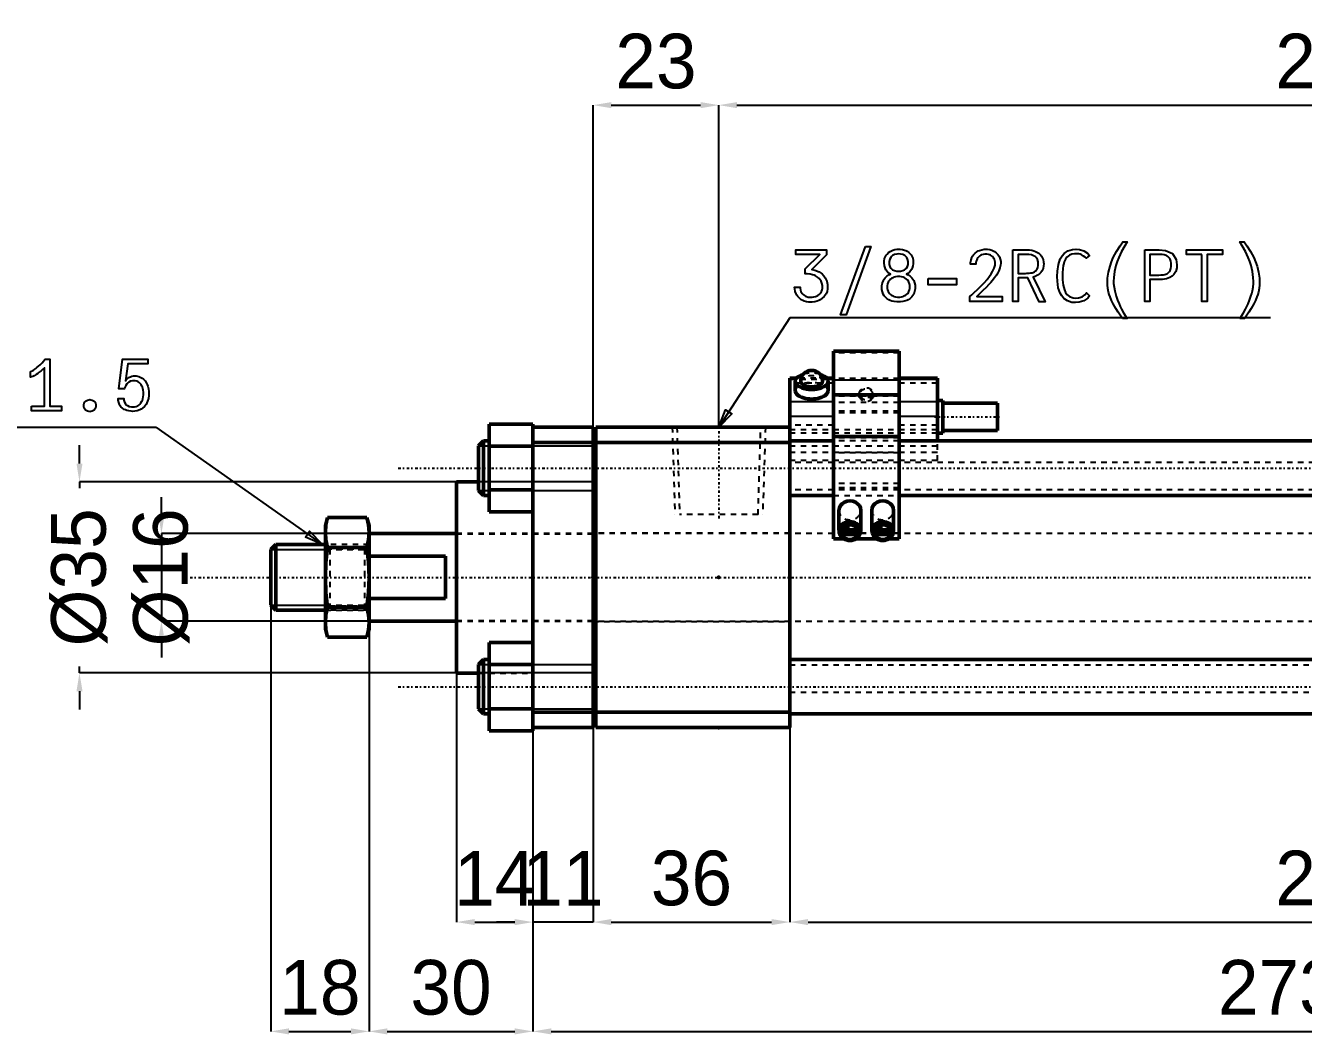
# Model space of a CAD drawing. Header units: millimetres. Extents: x -31 to 682, y -631 to 102.
# Drawn here: x 115.6 to 349.4, y -82.2 to 102.4 of the extents above; entities that cross this region are included whole.
import ezdxf

# ---------------------------------------------------------------- set-up
doc = ezdxf.new("R2010")
doc.units = ezdxf.units.MM
doc.linetypes.add('Center', pattern=[1.5, 0.45, -0.5, 0.05, -0.5])
doc.linetypes.add('Dashed', pattern=[2, 1, -1])
for name, color, linetype, lineweight in [('2d ConnectionPoints', 7, 'Continuous', 50), ('AM_0', 7, 'Continuous', 50), ('AM_4', 3, 'Continuous', 25), ('AM_5', 3, 'Continuous', 25), ('AM_7', 7, 'Center', 25), ('AM_9', 6, 'Dashed', 25)]:
    doc.layers.add(name, color=color, linetype=linetype, lineweight=lineweight)
doc.dimstyles.new('ISO-25', dxfattribs={"dimtxt": 2.5, "dimasz": 2.5, "dimexe": 1.25, "dimexo": 0.625, "dimtad": 1, "dimtxsty": 'Standard', "dimcen": 2.5, "dimadec": 0, "dimazin": 0, "dimtfac": 1, "dimtmove": 0, "dimatfit": 3, "dimfxl": 1, "dimarcsym": 0})

# ---------------------------------------------------------------- blocks, each defined once
blk = doc.blocks.new('1_mghc2JFS_0132_switch_0_in_MGHC2A70SDC32150T110A0_2')
at = {"layer": 'AM_0'}
for p, q in [((56, 41.41), (44, 41.41)), ((44, 7.07), (44, 41.41)), ((56, 7.07), (56, 41.41)), ((37.23, 36.45), (36, 36.45)), ((36, 27.5), (36, 36.45)), ((37, 35.87), (37, 34.14)), ((44, 36.45), (42.77, 36.45)), ((43, 34.14), (43, 35.87)), ((63, 36.45), (56, 36.45)), ((63, 25), (63, 36.45)), ((56, 33.4), (44, 33.4)), ((64, 32.38), (63, 32.38)), ((64, 32.38), (64, 26.38)), ((74, 31.88), (64, 31.88)), ((74, 31.88), (74, 26.88)), ((56, 25.76), (44, 25.76)), ((63, 26.38), (64, 26.38)), ((64, 26.88), (74, 26.88)), ((45, 12.26), (45, 8.76)), ((49, 8.76), (49, 12.26)), ((51, 12.26), (51, 8.76)), ((55, 8.76), (55, 12.26)), ((45.84, 7.07), (44, 7.07)), ((45.06, 9.2), (45.06, 8.91)), ((45.06, 8.91), (45.51, 8.7)), ((45.06, 8.33), (48.94, 8.33)), ((45.06, 8.33), (45.06, 8.05)), ((45.51, 7.83), (45.06, 8.05)), ((45.51, 8.7), (48.49, 8.7)), ((48.49, 7.83), (45.51, 7.83)), ((51.84, 7.07), (48.16, 7.07)), ((48.49, 8.7), (48.94, 8.91)), ((48.94, 8.05), (48.49, 7.83)), ((48.94, 9.2), (48.94, 8.91)), ((48.94, 8.33), (48.94, 8.05)), ((51.06, 9.2), (51.06, 8.91)), ((51.06, 8.91), (51.51, 8.7)), ((51.06, 8.33), (54.94, 8.33)), ((51.06, 8.33), (51.06, 8.05)), ((51.51, 7.83), (51.06, 8.05)), ((51.51, 8.7), (54.49, 8.7)), ((54.49, 7.83), (51.51, 7.83)), ((56, 7.07), (54.16, 7.07)), ((54.49, 8.7), (54.94, 8.91)), ((54.94, 8.05), (54.49, 7.83)), ((54.94, 9.2), (54.94, 8.91)), ((54.94, 8.33), (54.94, 8.05))]:
    blk.add_line(p, q, dxfattribs=at)
blk.add_arc((40, 35.87), 2, 0, 180, dxfattribs=at)
for centre, major_axis, ratio, start_param, end_param in [((40, 35.87), (-3, 0), 0.5, 5.246615, 10.461348), ((40, 35.87), (-2, 0), 0.5, 0, 3.141593), ((40, 34.14), (-3, 0), 0.5, 0, 3.141593), ((47, 12.26), (2, 0), 0.866025, 6.283185, 9.424778), ((53, 12.26), (2, 0), 0.866025, 0, 3.141593), ((47, 8.48), (-2, 0), 0.866025, 3.394273, 6.030505), ((47, 8.26), (-1.57, 0), 0.866025, 3.465602, 5.959176), ((53, 8.48), (-2, 0), 0.866025, 3.394273, 6.030505), ((53, 8.26), (-1.57, 0), 0.866025, 3.465602, 5.959176), ((47, 8.76), (-2, 0), 0.866025, 6.030505, 6.535866), ((47, 8.48), (-2, 0), 0.866025, 0.25268, 2.888912), ((47, 8.26), (-1.57, 0), 0.866025, 0.324009, 2.817583), ((47, 8.76), (-2, 0), 0.866025, 2.888912, 3.394273), ((53, 8.76), (-2, 0), 0.866025, 6.030505, 6.535866), ((53, 8.48), (-2, 0), 0.866025, 0.25268, 2.888912), ((53, 8.26), (-1.57, 0), 0.866025, 0.324009, 2.817583), ((53, 8.76), (-2, 0), 0.866025, 2.888912, 3.394273)]:
    blk.add_ellipse(centre, major_axis=major_axis, ratio=ratio, start_param=start_param, end_param=end_param, dxfattribs=at)
at = {"layer": 'AM_4'}
for p, q in [((37.07, 36.18), (36, 36.18)), ((44, 36.18), (42.93, 36.18)), ((63, 36.18), (56, 36.18)), ((44, 32.1), (36, 32.1)), ((63, 32.1), (56, 32.1)), ((44, 29.44), (36, 29.44)), ((63, 29.44), (56, 29.44))]:
    blk.add_line(p, q, dxfattribs=at)
at = {"layer": 'AM_7'}
blk.add_line((62.45, 29.38), (74.55, 29.38), dxfattribs=at)
at = {"layer": 'AM_9'}
for p, q in [((56, 41.11), (44, 41.11)), ((44, 35.53), (36, 35.53)), ((42.93, 36.18), (37.07, 36.18)), ((42.77, 36.45), (37.23, 36.45)), ((56, 36.37), (44, 36.37)), ((44, 36.15), (56, 36.15)), ((56, 36.1), (44, 36.1)), ((63, 35.53), (56, 35.53)), ((56, 33.15), (44, 33.15)), ((48.7, 33.58), (48.7, 33.08)), ((48.72, 33.5), (51.28, 33.5)), ((48.72, 33.25), (48.72, 33.5)), ((48.72, 33.25), (51.28, 33.25)), ((51.28, 33.15), (48.72, 33.15)), ((48.72, 32.9), (48.72, 33.15)), ((51.28, 32.9), (48.72, 32.9)), ((51.28, 33.25), (51.28, 33.5)), ((51.28, 32.9), (51.28, 33.15)), ((51.3, 33.08), (51.3, 33.58)), ((56, 32.01), (44, 32.01)), ((56, 30.39), (44, 30.39)), ((56, 30.11), (44, 30.11)), ((44, 27.86), (36, 27.86)), ((63, 26.98), (36, 26.98)), ((63, 26.36), (36, 26.36)), ((63, 27.86), (56, 27.86)), ((63, 23.98), (36, 23.98)), ((56, 25.56), (44, 25.56)), ((63, 21.36), (63, 25)), ((63, 22.86), (36, 22.86)), ((63, 21.36), (36, 21.36)), ((56, 22.76), (44, 22.76)), ((56, 17.16), (44, 17.16)), ((56, 16.36), (44, 16.36)), ((56, 8.07), (44, 8.07)), ((48.94, 9.2), (45.06, 9.2)), ((48.16, 7.07), (45.84, 7.07)), ((54.94, 9.2), (51.06, 9.2)), ((54.16, 7.07), (51.84, 7.07))]:
    blk.add_line(p, q, dxfattribs=at)
for centre, major_axis, ratio, start_param, end_param in [((40, 35.87), (-3, 0), 0.5, 4.178163, 5.246615), ((40, 34.14), (-3, 0), 0.5, 3.141593, 6.283185), ((40, 35.87), (-2, 0), 0.5, 3.141593, 6.283185), ((50, 33.08), (1.3, 0), 0.866025, 2.987133, 3.141593), ((50, 33.08), (1.3, 0), 0.866025, 3.141593, 3.296052), ((50, 33.33), (-1.3, 0), 0.866025, 3.296052, 6.128726), ((50, 33.33), (-1.3, 0), 0.866025, 0.15446, 2.987133), ((50, 33.08), (1.3, 0), 0.866025, 6.128726, 6.437645), ((47, 12.26), (2, 0), 0.866025, 3.141593, 6.283185), ((53, 12.26), (2, 0), 0.866025, 3.141593, 6.283185)]:
    blk.add_ellipse(centre, major_axis=major_axis, ratio=ratio, start_param=start_param, end_param=end_param, dxfattribs=at)
blk.add_ellipse((50, 33.58), major_axis=(-1.3, 0), ratio=0.866025, dxfattribs=at)
blk = doc.blocks.new('2_HC_NUTM12X1_5_0_in_MGHC2A70SDC32150T110A0_2')
at = {"layer": 'AM_0'}
for p, q in [((-48.61, 10.97), (-49, 9.5)), ((-49, 9.5), (-49, -9.5)), ((-48.61, 10.97), (-41.39, 10.97)), ((-41, 9.5), (-41.39, 10.97)), ((-41, 9.5), (-41, -9.5)), ((-48.61, 5.48), (-41.39, 5.48)), ((-48.61, -5.48), (-41.39, -5.48)), ((-49, -9.5), (-48.61, -10.97)), ((-48.61, -10.97), (-41.39, -10.97)), ((-41.39, -10.97), (-41, -9.5))]:
    blk.add_line(p, q, dxfattribs=at)
for points in [[(-48.61, 10.97), (-48.9, 9.6), (-49, 8.23)], [(-41, 8.23), (-41.1, 9.6), (-41.39, 10.97)], [(-49, 8.23), (-48.9, 6.86), (-48.61, 5.48)], [(-41.39, 5.48), (-41.1, 6.85), (-41, 8.23)], [(-48.61, 5.48), (-48.9, 2.75), (-49, 0)], [(-41, 0), (-41.11, 2.82), (-41.39, 5.48)], [(-49, 0), (-48.89, -2.82), (-48.61, -5.48)], [(-41.39, -5.48), (-41.1, -2.75), (-41, 0)], [(-48.61, -5.48), (-48.9, -6.85), (-49, -8.23)], [(-41, -8.23), (-41.1, -6.86), (-41.39, -5.48)], [(-49, -8.23), (-48.9, -9.6), (-48.61, -10.97)], [(-41.39, -10.97), (-41.1, -9.6), (-41, -8.23)]]:
    blk.add_lwpolyline(points, dxfattribs=at)
at = {"layer": 'AM_5', "linetype": 'Dashed'}
for p, q in [((-41, 6), (-49, 6)), ((-41, -6), (-49, -6))]:
    blk.add_line(p, q, dxfattribs=at)
at = {"layer": 'AM_9'}
for p, q in [((-48.19, 5.19), (-49, 6)), ((-41.81, 5.19), (-48.19, 5.19)), ((-48.19, 5.19), (-48.19, -5.19)), ((-41, 6), (-41.81, 5.19)), ((-41.81, 5.19), (-41.81, -5.19)), ((-49, -6), (-48.19, -5.19)), ((-48.19, -5.19), (-41.81, -5.19)), ((-41.81, -5.19), (-41, -6))]:
    blk.add_line(p, q, dxfattribs=at)
blk = doc.blocks.new('3_A__SD__C_32_150_ROD_070_0_in_MGHC2A70SDC32150T110A0_2')
at = {"layer": 'AM_0'}
for p, q in [((-25, 8), (-41, 8)), ((-58.08, 6), (-59, 5.08)), ((-59, 5.08), (-59, -5.08)), ((-49, 6), (-58.08, 6)), ((-58.08, 6), (-58.08, -6)), ((-27, 3.87), (-41, 3.87)), ((-27, -3.87), (-27, 3.87)), ((-27, -3.87), (-41, -3.87)), ((-59, -5.08), (-58.08, -6)), ((-58.08, -6), (-49, -6)), ((-41, -8), (-25, -8))]:
    blk.add_line(p, q, dxfattribs=at)
at = {"layer": 'AM_5'}
for p, q in [((-59, 5.08), (-49, 5.08)), ((-59, -5.08), (-49, -5.08))]:
    blk.add_line(p, q, dxfattribs=at)
at = {"layer": 'AM_5', "linetype": 'Dashed'}
for p, q in [((-49, 5.08), (-41, 5.08)), ((-41, 6), (-41, 5.08)), ((-49, -5.08), (-41, -5.08)), ((-41, -6), (-41, -5.08))]:
    blk.add_line(p, q, dxfattribs=at)
at = {"layer": 'AM_7'}
blk.add_line((-73.75, 0), (250.75, 0), dxfattribs=at)
at = {"layer": 'AM_9'}
for p, q in [((236, 16), (186, 16)), ((186, 16), (186, -16)), ((186, 8), (-25, 8)), ((-41, 6), (-49, 6)), ((-49, -6), (-41, -6)), ((-25, -8), (186, -8)), ((186, -16), (236, -16))]:
    blk.add_line(p, q, dxfattribs=at)
blk = doc.blocks.new('4_A__SD_C_32_150_0__BODY__A70_0_in_MGHC2A70SDC32150T110A0_2')
at = {"layer": 'AM_0'}
for p, q in [((-19, 28.03), (-11, 28.03)), ((-19, 11.97), (-19, 28.03)), ((-11, -28.08), (-11, 28.03)), ((0, 27.5), (-11, 27.5)), ((0, 27.5), (0, -27.5)), ((36, 27.5), (0.5, 27.5)), ((0.5, 27.5), (0.5, -27.5)), ((36, -27.5), (36, 27.5)), ((262, 27.5), (236, 27.5)), ((236, -27.5), (236, 27.5)), ((270, 28.03), (262, 28.03)), ((262, -28.08), (262, 28.03)), ((270, 11.97), (270, 28.03)), ((-20.08, 25), (-21, 24.08)), ((-21, 24.08), (-21, 15.92)), ((-19, 25), (-20.08, 25)), ((-20.08, 25), (-20.08, 15)), ((-19, 24.01), (-11, 24.01)), ((0, 24.67), (-11, 24.67)), ((0.5, 25.5), (0, 25.5)), ((0, 24.86), (0.5, 24.86)), ((36, 24.67), (0.5, 24.67)), ((44, 25), (36, 25)), ((236, 25), (56, 25)), ((262, 24.67), (236, 24.67)), ((270, 24.01), (262, 24.01)), ((271.08, 25), (270, 25)), ((272, 24.08), (271.08, 25)), ((271.08, 25), (271.08, 15)), ((272, 24.08), (272, 15.92)), ((0.5, 21.2), (0, 21.2)), ((0.5, 20.55), (0, 20.55)), ((-25, -17.5), (-25, 17.5)), ((-21, 17.5), (-25, 17.5)), ((-21, 15.92), (-20.08, 15)), ((-20.08, 15), (-19, 15)), ((-19, 15.99), (-11, 15.99)), ((36, 15), (44, 15)), ((56, 15), (236, 15)), ((270, 15.99), (262, 15.99)), ((270, 15), (271.08, 15)), ((271.08, 15), (272, 15.92)), ((-19, 11.97), (-11, 11.97)), ((270, 11.97), (262, 11.97)), ((-19, -11.92), (-11, -11.92)), ((-19, -28.08), (-19, -11.92)), ((270, -11.92), (262, -11.92)), ((270, -28.08), (270, -11.92)), ((-20.08, -15), (-21, -15.92)), ((-21, -15.92), (-21, -24.08)), ((-19, -15), (-20.08, -15)), ((-20.08, -15), (-20.08, -25)), ((-19, -15.96), (-11, -15.96)), ((236, -15), (36, -15)), ((270, -15.96), (262, -15.96)), ((271.08, -15), (270, -15)), ((272, -15.92), (271.08, -15)), ((271.08, -15), (271.08, -25)), ((272, -15.92), (272, -24.08)), ((-25, -17.5), (-21, -17.5)), ((0.5, -20.55), (0, -20.55)), ((0, -21.2), (0.5, -21.2)), ((-21, -24.08), (-20.08, -25)), ((-20.08, -25), (-19, -25)), ((-19, -24.04), (-11, -24.04)), ((0, -24.67), (-11, -24.67)), ((0.5, -24.86), (0, -24.86)), ((0.5, -25.5), (0, -25.5)), ((36, -24.67), (0.5, -24.67)), ((36, -25), (236, -25)), ((262, -24.67), (236, -24.67)), ((270, -24.04), (262, -24.04)), ((270, -25), (271.08, -25)), ((271.08, -25), (272, -24.08)), ((0, -27.5), (-11, -27.5)), ((36, -27.5), (0.5, -27.5)), ((262, -27.5), (236, -27.5)), ((-19, -28.08), (-11, -28.08)), ((270, -28.08), (262, -28.08))]:
    blk.add_line(p, q, dxfattribs=at)
at = {"layer": 'AM_5', "linetype": 'Dashed'}
for p, q in [((14.47, 27.5), (14.97, 11.5)), ((31.53, 27.5), (31.03, 11.5)), ((240.47, 27.5), (240.97, 11.5)), ((257.53, 27.5), (257.03, 11.5))]:
    blk.add_line(p, q, dxfattribs=at)
at = {"layer": 'AM_5'}
for p, q in [((-21, 24.08), (0.5, 24.08)), ((0.5, 25), (0.5, 24.08)), ((0.5, 25), (0.5, 15)), ((250.5, 25), (250.5, 24.08)), ((250.5, 25), (250.5, 15)), ((272, 24.08), (250.5, 24.08)), ((-21, 15.92), (0.5, 15.92)), ((0.5, 15), (0.5, 15.92)), ((272, 15.92), (250.5, 15.92)), ((250.5, 15), (250.5, 15.92)), ((-21, -15.92), (0.5, -15.92)), ((0.5, -15), (0.5, -15.92)), ((0.5, -15), (0.5, -25)), ((250.5, -15), (250.5, -15.92)), ((250.5, -15), (250.5, -25)), ((272, -15.92), (250.5, -15.92)), ((-21, -24.08), (0.5, -24.08)), ((0.5, -25), (0.5, -24.08)), ((272, -24.08), (250.5, -24.08)), ((250.5, -25), (250.5, -24.08))]:
    blk.add_line(p, q, dxfattribs=at)
at = {"layer": 'AM_7'}
for p, q in [((23, 28.3), (23, 10.7)), ((249, 28.3), (249, 10.7)), ((-35.65, 20), (286.65, 20)), ((-35.65, -20), (286.65, -20))]:
    blk.add_line(p, q, dxfattribs=at)
at = {"layer": 'AM_9'}
for p, q in [((15.33, 27.5), (15.82, 11.5)), ((30.18, 11.5), (30.67, 27.5)), ((241.33, 27.5), (241.82, 11.5)), ((256.18, 11.5), (256.67, 27.5)), ((56, 25), (44, 25)), ((236, 21), (36, 21)), ((-11, 17.5), (-21, 17.5)), ((236, 16), (36, 16)), ((44, 15), (56, 15)), ((30.18, 11.5), (15.82, 11.5)), ((256.18, 11.5), (241.82, 11.5)), ((0, 7.9), (-25, 7.9)), ((36, 8.1), (0, 8.1)), ((-25, -7.9), (0, -7.9)), ((0, -8.1), (36, -8.1)), ((36, -16), (236, -16)), ((-21, -17.5), (-11, -17.5)), ((36, -21), (236, -21))]:
    blk.add_line(p, q, dxfattribs=at)
blk = doc.blocks.new('*D27')
at = {"layer": 'AM_5', "color": 0, "lineweight": -2}
for p, q in [((194.43, 1.39), (194.43, -61.69)), ((208.43, 1.39), (208.43, -61.69)), ((197.76, -61.69), (205.1, -61.69))]:
    blk.add_line(p, q, dxfattribs=at)
at = {"layer": 'AM_5', "color": 0}
for points in [[(197.76, -61.14), (197.76, -62.25), (194.43, -61.69)], [(205.1, -62.25), (205.1, -61.14), (208.43, -61.69)]]:
    blk.add_solid(points, dxfattribs=at)
at = {"layer": 'Defpoints', "color": 0}
for p in [(194.43, 1.39), (208.43, 1.39), (208.43, -61.69)]:
    blk.add_point(p, dxfattribs=at)
at = {"layer": 'AM_5', "color": 0, "insert": (201.43, -53.69), "char_height": 10, "attachment_point": 5}
blk.add_mtext('14', dxfattribs=at)
blk = doc.blocks.new('*D28')
at = {"layer": 'AM_5', "color": 0, "lineweight": -2}
for p, q in [((219.43, 1.39), (219.43, -61.69)), ((255.43, 1.39), (255.43, -61.69)), ((222.76, -61.69), (252.1, -61.69))]:
    blk.add_line(p, q, dxfattribs=at)
at = {"layer": 'AM_5', "color": 0}
for points in [[(222.76, -61.14), (222.76, -62.25), (219.43, -61.69)], [(252.1, -62.25), (252.1, -61.14), (255.43, -61.69)]]:
    blk.add_solid(points, dxfattribs=at)
at = {"layer": 'Defpoints', "color": 0}
for p in [(219.43, 1.39), (255.43, 1.39), (255.43, -61.69)]:
    blk.add_point(p, dxfattribs=at)
at = {"layer": 'AM_5', "color": 0, "insert": (237.43, -53.69), "char_height": 10, "attachment_point": 5}
blk.add_mtext('36', dxfattribs=at)
blk = doc.blocks.new('*D30')
at = {"layer": 'AM_5', "color": 0, "lineweight": -2}
for p, q in [((219.43, 1.39), (219.43, 87.8)), ((222.76, 87.8), (239.1, 87.8)), ((242.43, 28.89), (242.43, 87.8))]:
    blk.add_line(p, q, dxfattribs=at)
at = {"layer": 'AM_5', "color": 0}
for points in [[(222.76, 88.36), (222.76, 87.25), (219.43, 87.8)], [(239.1, 87.25), (239.1, 88.36), (242.43, 87.8)]]:
    blk.add_solid(points, dxfattribs=at)
at = {"layer": 'Defpoints', "color": 0}
for p in [(242.43, 87.8), (242.43, 28.89), (219.43, 1.39)]:
    blk.add_point(p, dxfattribs=at)
at = {"layer": 'AM_5', "color": 0, "insert": (230.93, 95.8), "char_height": 10, "attachment_point": 5}
blk.add_mtext('23', dxfattribs=at)
blk = doc.blocks.new('*D31')
at = {"layer": 'AM_5', "color": 0, "lineweight": -2}
for p, q in [((160.43, 1.39), (160.43, -81.69)), ((178.43, 1.39), (178.43, -81.69)), ((163.76, -81.69), (175.1, -81.69))]:
    blk.add_line(p, q, dxfattribs=at)
at = {"layer": 'AM_5', "color": 0}
for points in [[(163.76, -81.14), (163.76, -82.25), (160.43, -81.69)], [(175.1, -82.25), (175.1, -81.14), (178.43, -81.69)]]:
    blk.add_solid(points, dxfattribs=at)
at = {"layer": 'Defpoints', "color": 0}
for p in [(160.43, 1.39), (178.43, 1.39), (178.43, -81.69)]:
    blk.add_point(p, dxfattribs=at)
at = {"layer": 'AM_5', "color": 0, "insert": (169.43, -73.69), "char_height": 10, "attachment_point": 5}
blk.add_mtext('18', dxfattribs=at)
blk = doc.blocks.new('*D32')
at = {"layer": 'AM_5', "color": 0, "lineweight": -2}
for p, q in [((242.43, 28.89), (242.43, 87.8)), ((245.76, 87.8), (465.1, 87.8)), ((468.43, 28.89), (468.43, 87.8))]:
    blk.add_line(p, q, dxfattribs=at)
at = {"layer": 'AM_5', "color": 0}
for points in [[(245.76, 88.36), (245.76, 87.25), (242.43, 87.8)], [(465.1, 87.25), (465.1, 88.36), (468.43, 87.8)]]:
    blk.add_solid(points, dxfattribs=at)
at = {"layer": 'Defpoints', "color": 0}
for p in [(468.43, 87.8), (242.43, 28.89), (468.43, 28.89)]:
    blk.add_point(p, dxfattribs=at)
at = {"layer": 'AM_5', "color": 0, "insert": (355.43, 95.8), "char_height": 10, "attachment_point": 5}
blk.add_mtext('226', dxfattribs=at)
blk = doc.blocks.new('*D33')
at = {"layer": 'AM_5', "color": 0, "lineweight": -2}
for p, q in [((140.43, 12.72), (140.43, 16.06)), ((178.43, 9.39), (140.43, 9.39)), ((140.43, 9.39), (140.43, -6.61)), ((178.43, -6.61), (140.43, -6.61)), ((140.43, -9.94), (140.43, -13.28))]:
    blk.add_line(p, q, dxfattribs=at)
at = {"layer": 'AM_5', "color": 0}
for points in [[(139.88, 12.72), (140.99, 12.72), (140.43, 9.39)], [(140.99, -9.94), (139.88, -9.94), (140.43, -6.61)]]:
    blk.add_solid(points, dxfattribs=at)
at = {"layer": 'Defpoints', "color": 0}
for p in [(178.43, 9.39), (140.43, -6.61), (178.43, -6.61)]:
    blk.add_point(p, dxfattribs=at)
at = {"layer": 'AM_5', "color": 0, "insert": (140.43, 1.39), "char_height": 10, "attachment_point": 5, "rotation": 90}
blk.add_mtext('Ø16', dxfattribs=at)
blk = doc.blocks.new('*D34')
at = {"layer": 'AM_5', "color": 0, "lineweight": -2}
for p, q in [((255.43, 1.39), (255.43, -61.69)), ((455.43, 1.39), (455.43, -61.69)), ((258.76, -61.69), (452.1, -61.69))]:
    blk.add_line(p, q, dxfattribs=at)
at = {"layer": 'AM_5', "color": 0}
for points in [[(258.76, -61.14), (258.76, -62.25), (255.43, -61.69)], [(452.1, -62.25), (452.1, -61.14), (455.43, -61.69)]]:
    blk.add_solid(points, dxfattribs=at)
at = {"layer": 'Defpoints', "color": 0}
for p in [(255.43, 1.39), (455.43, 1.39), (455.43, -61.69)]:
    blk.add_point(p, dxfattribs=at)
at = {"layer": 'AM_5', "color": 0, "insert": (355.43, -53.69), "char_height": 10, "attachment_point": 5}
blk.add_mtext('200', dxfattribs=at)
blk = doc.blocks.new('*D35')
at = {"layer": 'AM_5', "color": 0, "lineweight": -2}
for p, q in [((208.43, 1.39), (208.43, -81.69)), ((481.43, 1.39), (481.43, -81.69)), ((211.76, -81.69), (478.1, -81.69))]:
    blk.add_line(p, q, dxfattribs=at)
at = {"layer": 'AM_5', "color": 0}
for points in [[(211.76, -81.14), (211.76, -82.25), (208.43, -81.69)], [(478.1, -82.25), (478.1, -81.14), (481.43, -81.69)]]:
    blk.add_solid(points, dxfattribs=at)
at = {"layer": 'Defpoints', "color": 0}
for p in [(208.43, 1.39), (481.43, 1.39), (481.43, -81.69)]:
    blk.add_point(p, dxfattribs=at)
at = {"layer": 'AM_5', "color": 0, "insert": (344.93, -73.69), "char_height": 10, "attachment_point": 5}
blk.add_mtext('273', dxfattribs=at)
blk = doc.blocks.new('*D36')
at = {"layer": 'AM_5', "color": 0, "lineweight": -2}
for p, q in [((208.43, 1.39), (208.43, -61.69)), ((219.43, 1.39), (219.43, -61.69)), ((205.1, -61.69), (201.76, -61.69)), ((219.43, -61.69), (208.43, -61.69)), ((222.76, -61.69), (226.1, -61.69))]:
    blk.add_line(p, q, dxfattribs=at)
at = {"layer": 'AM_5', "color": 0}
for points in [[(205.1, -62.25), (205.1, -61.14), (208.43, -61.69)], [(222.76, -61.14), (222.76, -62.25), (219.43, -61.69)]]:
    blk.add_solid(points, dxfattribs=at)
at = {"layer": 'Defpoints', "color": 0}
for p in [(208.43, 1.39), (219.43, 1.39), (208.43, -61.69)]:
    blk.add_point(p, dxfattribs=at)
at = {"layer": 'AM_5', "color": 0, "insert": (213.93, -53.69), "char_height": 10, "attachment_point": 5}
blk.add_mtext('11', dxfattribs=at)
blk = doc.blocks.new('*D37')
at = {"layer": 'AM_5', "color": 0, "lineweight": -2}
for p, q in [((125.43, 22.22), (125.43, 25.56)), ((219.43, 18.89), (125.43, 18.89)), ((125.43, 18.89), (125.43, 17.72)), ((125.43, -16.11), (125.43, -14.94)), ((219.43, -16.11), (125.43, -16.11)), ((125.43, -19.44), (125.43, -22.78))]:
    blk.add_line(p, q, dxfattribs=at)
at = {"layer": 'AM_5', "color": 0}
for points in [[(124.88, 22.22), (125.99, 22.22), (125.43, 18.89)], [(125.99, -19.44), (124.88, -19.44), (125.43, -16.11)]]:
    blk.add_solid(points, dxfattribs=at)
at = {"layer": 'Defpoints', "color": 0}
for p in [(219.43, 18.89), (125.43, -16.11), (219.43, -16.11)]:
    blk.add_point(p, dxfattribs=at)
at = {"layer": 'AM_5', "color": 0, "insert": (125.43, 1.39), "char_height": 10, "attachment_point": 5, "rotation": 90}
blk.add_mtext('Ø35', dxfattribs=at)
blk = doc.blocks.new('*D40')
at = {"layer": 'AM_5', "color": 0, "lineweight": -2}
for p, q in [((178.43, 1.39), (178.43, -81.69)), ((208.43, 1.39), (208.43, -81.69)), ((181.76, -81.69), (205.1, -81.69))]:
    blk.add_line(p, q, dxfattribs=at)
at = {"layer": 'AM_5', "color": 0}
for points in [[(181.76, -81.14), (181.76, -82.25), (178.43, -81.69)], [(205.1, -82.25), (205.1, -81.14), (208.43, -81.69)]]:
    blk.add_solid(points, dxfattribs=at)
at = {"layer": 'Defpoints', "color": 0}
for p in [(178.43, 1.39), (208.43, 1.39), (208.43, -81.69)]:
    blk.add_point(p, dxfattribs=at)
at = {"layer": 'AM_5', "color": 0, "insert": (193.43, -73.69), "char_height": 10, "attachment_point": 5}
blk.add_mtext('30', dxfattribs=at)

msp = doc.modelspace()

# ---------------------------------------------------------------- linework, layer by layer
at = {"layer": '2d ConnectionPoints'}
for p in [(263.431, 21.388), (160.431, 1.388), (178.431, 1.388), (178.431, 1.388), (208.431, 1.388), (208.431, 1.388), (219.431, 1.388), (219.431, 1.388), (242.431, 1.388), (242.431, 1.388), (242.431, -26.112)]:
    msp.add_point(p, dxfattribs=at)
at = {"layer": 'AM_5'}
for p, q in [((255.431, 48.888), (242.431, 28.888)), ((343.431, 48.888), (255.431, 48.888)), ((83.431, 28.888), (139.431, 28.888)), ((139.431, 28.888), (169.891, 7.388))]:
    msp.add_line(p, q, dxfattribs=at)
for points in [[(257.296, 54.501), (257.296, 54.501), (257.307, 54.281), (257.365, 53.972), (257.365, 53.972), (257.473, 53.688), (257.573, 53.513), (257.573, 53.513), (257.691, 53.352), (257.895, 53.14), (257.895, 53.14), (258.133, 52.962), (258.31, 52.863), (258.31, 52.863), (258.498, 52.782), (258.788, 52.693), (258.788, 52.693), (259.09, 52.645), (259.298, 52.636), (259.298, 52.636), (259.519, 52.645), (259.84, 52.694), (259.84, 52.694), (260.147, 52.784), (260.345, 52.867), (260.345, 52.867), (260.532, 52.967), (260.784, 53.146), (260.784, 53.146), (261, 53.361), (261.125, 53.523), (261.125, 53.523), (261.23, 53.699), (261.344, 53.981), (261.344, 53.981), (261.406, 54.286), (261.417, 54.501), (261.417, 54.501), (261.401, 54.809), (261.315, 55.234), (261.315, 55.234), (261.155, 55.614), (261.008, 55.844), (261.008, 55.844), (260.832, 56.053), (260.523, 56.325), (260.523, 56.325), (260.159, 56.548), (259.887, 56.669), (259.887, 56.669), (259.594, 56.769), (259.127, 56.876), (259.127, 56.876), (258.625, 56.934), (258.271, 56.945), (258.271, 57.855), (260.91, 60.442), (256.503, 60.442), (256.503, 61.313), (262.145, 61.313), (262.145, 60.403), (259.448, 57.738), (259.448, 57.738), (260.036, 57.603), (260.786, 57.309), (260.786, 57.309), (261.376, 56.906), (261.681, 56.578), (261.681, 56.578), (261.923, 56.213), (262.185, 55.619), (262.185, 55.619), (262.326, 54.967), (262.353, 54.501), (262.353, 54.501), (262.335, 54.165), (262.24, 53.696), (262.24, 53.696), (262.062, 53.27), (261.898, 53.01), (261.898, 53.01), (261.706, 52.771), (261.378, 52.46), (261.378, 52.46), (261.002, 52.204), (260.725, 52.064), (260.725, 52.064), (260.435, 51.949), (259.99, 51.825), (259.99, 51.825), (259.532, 51.758), (259.22, 51.745), (259.22, 51.745), (258.918, 51.758), (258.479, 51.824), (258.479, 51.824), (258.058, 51.947), (257.787, 52.061), (257.787, 52.061), (257.531, 52.199), (257.186, 52.453), (257.186, 52.453), (256.888, 52.763), (256.715, 53), (256.715, 53), (256.568, 53.26), (256.41, 53.687), (256.41, 53.687), (256.325, 54.161), (256.308, 54.501), (257.296, 54.501)], [(269.294, 61.963), (270.282, 61.963), (265.719, 49.418), (264.731, 49.418), (269.294, 61.963)], [(275.344, 51.784), (275.344, 51.784), (275.017, 51.796), (274.546, 51.854), (274.546, 51.854), (274.1, 51.961), (273.816, 52.061), (273.816, 52.061), (273.549, 52.184), (273.189, 52.417), (273.189, 52.417), (272.878, 52.709), (272.698, 52.935), (272.698, 52.935), (272.546, 53.187), (272.382, 53.613), (272.382, 53.613), (272.293, 54.096), (272.276, 54.449), (272.276, 54.449), (272.293, 54.788), (272.382, 55.259), (272.382, 55.259), (272.548, 55.685), (272.702, 55.944), (272.702, 55.944), (272.884, 56.181), (273.2, 56.484), (273.2, 56.484), (273.568, 56.727), (273.842, 56.854), (273.842, 56.854), (273.428, 57.136), (272.98, 57.69), (272.98, 57.69), (272.738, 58.4), (272.692, 58.96), (272.692, 58.96), (272.707, 59.275), (272.786, 59.71), (272.786, 59.71), (272.933, 60.098), (273.069, 60.332), (273.069, 60.332), (273.229, 60.544), (273.504, 60.82), (273.504, 60.82), (273.82, 61.045), (274.054, 61.167), (274.054, 61.167), (274.3, 61.267), (274.68, 61.374), (274.68, 61.374), (275.074, 61.432), (275.344, 61.443), (275.344, 61.443), (275.628, 61.433), (276.036, 61.379), (276.036, 61.379), (276.423, 61.279), (276.67, 61.187), (276.67, 61.187), (276.902, 61.073), (277.215, 60.862), (277.215, 60.862), (277.485, 60.601), (277.642, 60.4), (277.642, 60.4), (277.774, 60.178), (277.917, 59.808), (277.917, 59.808), (277.994, 59.392), (278.009, 59.09), (278.009, 59.09), (277.996, 58.793), (277.929, 58.375), (277.929, 58.375), (277.805, 57.988), (277.69, 57.748), (277.69, 57.748), (277.552, 57.527), (277.305, 57.236), (277.305, 57.236), (277.01, 56.994), (276.787, 56.861), (276.787, 56.861), (277.066, 56.725), (277.442, 56.477), (277.442, 56.477), (277.765, 56.179), (277.95, 55.951), (277.95, 55.951), (278.107, 55.704), (278.277, 55.306), (278.277, 55.306), (278.368, 54.874), (278.386, 54.566), (278.386, 54.566), (278.369, 54.193), (278.28, 53.684), (278.28, 53.684), (278.116, 53.237), (277.963, 52.974), (277.963, 52.974), (277.784, 52.738), (277.475, 52.435), (277.475, 52.435), (277.119, 52.194), (276.855, 52.067), (276.855, 52.067), (276.575, 51.965), (276.134, 51.855), (276.134, 51.855), (275.669, 51.796), (275.344, 51.784)], [(288.724, 53.11), (288.724, 53.11), (289.153, 53.502), (289.763, 54.073), (289.763, 54.073), (290.334, 54.627), (290.694, 54.986), (290.694, 54.986), (291.039, 55.348), (291.532, 55.916), (291.532, 55.916), (291.998, 56.516), (292.293, 56.932), (292.293, 56.932), (292.553, 57.348), (292.834, 57.94), (292.834, 57.94), (292.986, 58.495), (293.014, 58.843), (293.014, 58.843), (293.006, 59.039), (292.959, 59.316), (292.959, 59.316), (292.873, 59.574), (292.793, 59.734), (292.793, 59.734), (292.698, 59.883), (292.531, 60.08), (292.531, 60.08), (292.334, 60.246), (292.186, 60.338), (292.186, 60.338), (292.027, 60.416), (291.775, 60.499), (291.775, 60.499), (291.507, 60.544), (291.318, 60.553), (291.318, 60.553), (291.109, 60.544), (290.814, 60.498), (290.814, 60.498), (290.54, 60.412), (290.369, 60.332), (290.369, 60.332), (290.21, 60.236), (289.998, 60.061), (289.998, 60.061), (289.82, 59.851), (289.719, 59.692), (289.719, 59.692), (289.635, 59.518), (289.543, 59.234), (289.543, 59.234), (289.494, 58.923), (289.485, 58.7), (288.51, 58.7), (288.51, 58.7), (288.525, 59.034), (288.604, 59.498), (288.604, 59.498), (288.751, 59.919), (288.887, 60.176), (288.887, 60.176), (289.048, 60.411), (289.33, 60.719), (289.33, 60.719), (289.659, 60.973), (289.904, 61.112), (289.904, 61.112), (290.166, 61.227), (290.578, 61.351), (290.578, 61.351), (291.014, 61.418), (291.318, 61.43), (291.318, 61.43), (291.603, 61.419), (292.015, 61.356), (292.015, 61.356), (292.41, 61.239), (292.663, 61.131), (292.663, 61.131), (292.903, 61.001), (293.225, 60.763), (293.225, 60.763), (293.502, 60.474), (293.661, 60.254), (293.661, 60.254), (293.796, 60.014), (293.941, 59.623), (293.941, 59.623), (294.02, 59.195), (294.035, 58.889), (294.035, 58.889), (294.013, 58.542), (293.897, 58.01), (293.897, 58.01), (293.681, 57.462), (293.482, 57.088), (293.482, 57.088), (293.254, 56.717), (292.884, 56.179), (292.884, 56.179), (292.48, 55.666), (292.192, 55.337), (292.192, 55.337), (291.882, 55.002), (291.363, 54.46), (291.363, 54.46), (290.777, 53.869), (290.349, 53.448), (289.66, 52.772), (294.314, 52.766), (294.314, 51.888), (288.38, 51.888), (288.38, 52.798), (288.724, 53.11)], [(296.263, 61.313), (299.006, 61.313), (299.006, 61.313), (299.287, 61.303), (299.703, 61.245), (299.703, 61.245), (300.11, 61.139), (300.377, 61.04), (300.377, 61.04), (300.633, 60.919), (300.983, 60.692), (300.983, 60.692), (301.291, 60.41), (301.473, 60.192), (301.473, 60.192), (301.628, 59.951), (301.797, 59.545), (301.797, 59.545), (301.888, 59.087), (301.905, 58.752), (301.905, 58.752), (301.884, 58.384), (301.772, 57.884), (301.772, 57.884), (301.564, 57.446), (301.372, 57.189), (301.372, 57.189), (301.146, 56.961), (300.758, 56.672), (300.758, 56.672), (300.311, 56.448), (299.981, 56.334), (302.139, 51.823), (301.086, 51.823), (298.98, 56.178), (298.837, 56.178), (297.225, 56.178), (297.225, 51.888), (296.263, 51.888), (296.263, 61.313)], [(307.695, 51.667), (307.695, 51.667), (307.06, 51.716), (306.234, 51.971), (306.234, 51.971), (305.559, 52.445), (305.192, 52.883), (305.192, 52.883), (304.893, 53.415), (304.568, 54.388), (304.568, 54.388), (304.394, 55.568), (304.36, 56.471), (304.36, 56.471), (304.396, 57.423), (304.584, 58.659), (304.584, 58.659), (304.932, 59.664), (305.254, 60.205), (305.254, 60.205), (305.642, 60.646), (306.34, 61.124), (306.34, 61.124), (307.177, 61.381), (307.812, 61.43), (307.812, 61.43), (308.42, 61.384), (309.222, 61.143), (309.222, 61.143), (309.894, 60.694), (310.269, 60.28), (309.645, 59.773), (309.645, 59.773), (309.47, 59.958), (309.202, 60.187), (309.202, 60.187), (308.929, 60.36), (308.745, 60.442), (308.745, 60.442), (308.561, 60.506), (308.295, 60.574), (308.295, 60.574), (308.041, 60.611), (307.877, 60.618), (307.877, 60.618), (307.508, 60.6), (307.015, 60.503), (307.015, 60.503), (306.594, 60.323), (306.353, 60.156), (306.353, 60.156), (306.141, 59.955), (305.872, 59.59), (305.872, 59.59), (305.661, 59.15), (305.553, 58.814), (305.553, 58.814), (305.468, 58.444), (305.375, 57.819), (305.375, 57.819), (305.325, 57.112), (305.316, 56.594), (305.316, 56.594), (305.339, 55.832), (305.461, 54.831), (305.461, 54.831), (305.686, 54.001), (305.894, 53.543), (305.894, 53.543), (306.154, 53.165), (306.647, 52.755), (306.647, 52.755), (307.265, 52.535), (307.747, 52.493), (307.747, 52.493), (308.252, 52.531), (308.907, 52.732), (308.907, 52.732), (309.438, 53.104), (309.723, 53.448), (310.301, 52.928), (310.301, 52.928), (309.948, 52.475), (309.26, 51.983), (309.26, 51.983), (308.384, 51.718), (307.695, 51.667)], [(316.345, 48.729), (316.345, 48.729), (316, 49.211), (315.527, 49.907), (315.527, 49.907), (315.105, 50.57), (314.853, 50.995), (314.853, 50.995), (314.623, 51.414), (314.314, 52.052), (314.314, 52.052), (314.051, 52.699), (313.901, 53.136), (313.901, 53.136), (313.775, 53.578), (313.638, 54.25), (313.638, 54.25), (313.564, 54.932), (313.55, 55.392), (313.55, 55.392), (313.58, 56.118), (313.739, 57.227), (313.739, 57.227), (314.035, 58.36), (314.307, 59.129), (314.307, 59.129), (314.632, 59.895), (315.203, 61.011), (315.203, 61.011), (315.874, 62.087), (316.377, 62.782), (317.196, 62.782), (317.196, 62.782), (316.737, 62.072), (316.13, 60.994), (316.13, 60.994), (315.622, 59.902), (315.337, 59.165), (315.337, 59.165), (315.101, 58.429), (314.845, 57.338), (314.845, 57.338), (314.707, 56.263), (314.681, 55.554), (314.681, 55.554), (314.694, 55.135), (314.762, 54.481), (314.762, 54.481), (314.889, 53.799), (315.006, 53.328), (315.006, 53.328), (315.146, 52.851), (315.392, 52.137), (315.392, 52.137), (315.682, 51.424), (315.9, 50.949), (315.9, 50.949), (316.134, 50.481), (316.508, 49.801), (316.508, 49.801), (316.912, 49.149), (317.196, 48.729), (316.345, 48.729)], [(320.386, 61.313), (323.038, 61.313), (323.038, 61.313), (324.204, 61.204), (325.466, 60.631), (325.466, 60.631), (326.146, 59.566), (326.275, 58.583), (326.275, 58.583), (326.24, 58.032), (326.053, 57.333), (326.053, 57.333), (325.705, 56.786), (325.385, 56.507), (325.385, 56.507), (325.008, 56.286), (324.366, 56.046), (324.366, 56.046), (323.631, 55.917), (323.09, 55.892), (321.348, 55.892), (321.348, 51.888), (320.386, 51.888), (320.386, 61.313)], [(330.856, 60.468), (328.035, 60.468), (328.035, 61.313), (334.626, 61.313), (334.626, 60.468), (331.818, 60.468), (331.818, 51.888), (330.856, 51.888), (330.856, 60.468)], [(337.771, 48.729), (337.771, 48.729), (338.056, 49.149), (338.459, 49.801), (338.459, 49.801), (338.834, 50.481), (339.068, 50.949), (339.068, 50.949), (339.285, 51.424), (339.575, 52.137), (339.575, 52.137), (339.822, 52.851), (339.961, 53.328), (339.961, 53.328), (340.078, 53.799), (340.205, 54.481), (340.205, 54.481), (340.273, 55.135), (340.286, 55.554), (340.286, 55.554), (340.26, 56.263), (340.122, 57.338), (340.122, 57.338), (339.866, 58.429), (339.63, 59.165), (339.63, 59.165), (339.345, 59.902), (338.837, 60.994), (338.837, 60.994), (338.23, 62.072), (337.771, 62.782), (338.59, 62.782), (338.59, 62.782), (339.093, 62.087), (339.764, 61.011), (339.764, 61.011), (340.335, 59.895), (340.66, 59.129), (340.66, 59.129), (340.933, 58.36), (341.228, 57.227), (341.228, 57.227), (341.387, 56.118), (341.417, 55.392), (341.417, 55.392), (341.403, 54.932), (341.33, 54.25), (341.33, 54.25), (341.193, 53.578), (341.066, 53.136), (341.066, 53.136), (340.916, 52.699), (340.653, 52.052), (340.653, 52.052), (340.345, 51.414), (340.114, 50.995), (340.114, 50.995), (339.862, 50.57), (339.441, 49.907), (339.441, 49.907), (338.967, 49.211), (338.622, 48.729), (337.771, 48.729)], [(275.344, 57.433), (275.344, 57.433), (275.662, 57.449), (276.085, 57.532), (276.085, 57.532), (276.442, 57.687), (276.644, 57.829), (276.644, 57.829), (276.812, 58), (276.995, 58.301), (276.995, 58.301), (277.093, 58.655), (277.112, 58.921), (277.112, 58.921), (277.094, 59.217), (276.998, 59.61), (276.998, 59.61), (276.821, 59.943), (276.657, 60.13), (276.657, 60.13), (276.459, 60.287), (276.101, 60.457), (276.101, 60.457), (275.671, 60.549), (275.344, 60.566), (275.344, 60.566), (275.026, 60.548), (274.606, 60.455), (274.606, 60.455), (274.254, 60.283), (274.057, 60.124), (274.057, 60.124), (273.893, 59.933), (273.716, 59.596), (273.716, 59.596), (273.62, 59.196), (273.602, 58.895), (273.602, 58.895), (273.62, 58.632), (273.713, 58.282), (273.713, 58.282), (273.887, 57.987), (274.047, 57.82), (274.047, 57.82), (274.242, 57.68), (274.594, 57.53), (274.594, 57.53), (275.02, 57.448), (275.344, 57.433)], [(298.551, 57.023), (298.551, 57.023), (298.826, 57.028), (299.207, 57.054), (299.207, 57.054), (299.551, 57.1), (299.76, 57.144), (299.76, 57.144), (299.953, 57.202), (300.216, 57.329), (300.216, 57.329), (300.446, 57.503), (300.582, 57.644), (300.582, 57.644), (300.698, 57.811), (300.823, 58.115), (300.823, 58.115), (300.891, 58.484), (300.904, 58.765), (300.904, 58.765), (300.88, 59.125), (300.755, 59.579), (300.755, 59.579), (300.523, 59.93), (300.309, 60.108), (300.309, 60.108), (300.059, 60.247), (299.64, 60.398), (299.64, 60.398), (299.168, 60.479), (298.824, 60.494), (297.225, 60.494), (297.225, 57.023), (298.551, 57.023)], [(322.609, 56.698), (322.609, 56.698), (322.95, 56.704), (323.41, 56.73), (323.41, 56.73), (323.81, 56.78), (324.043, 56.825), (324.043, 56.825), (324.254, 56.887), (324.537, 57.023), (324.537, 57.023), (324.78, 57.211), (324.92, 57.365), (324.92, 57.365), (325.038, 57.546), (325.166, 57.879), (325.166, 57.879), (325.235, 58.285), (325.248, 58.596), (325.248, 58.596), (325.236, 58.885), (325.174, 59.266), (325.174, 59.266), (325.057, 59.587), (324.949, 59.766), (324.949, 59.766), (324.822, 59.922), (324.601, 60.116), (324.601, 60.116), (324.344, 60.262), (324.153, 60.332), (324.153, 60.332), (323.946, 60.386), (323.603, 60.444), (323.603, 60.444), (323.222, 60.475), (322.947, 60.481), (321.348, 60.481), (321.348, 56.698), (322.609, 56.698)], [(275.344, 52.681), (275.344, 52.681), (275.559, 52.69), (275.872, 52.733), (275.872, 52.733), (276.172, 52.815), (276.364, 52.889), (276.364, 52.889), (276.547, 52.981), (276.793, 53.151), (276.793, 53.151), (277.005, 53.36), (277.128, 53.52), (277.128, 53.52), (277.232, 53.697), (277.345, 53.99), (277.345, 53.99), (277.406, 54.317), (277.417, 54.553), (277.417, 54.553), (277.406, 54.795), (277.346, 55.128), (277.346, 55.128), (277.234, 55.425), (277.131, 55.603), (277.131, 55.603), (277.01, 55.765), (276.799, 55.975), (276.799, 55.975), (276.555, 56.147), (276.374, 56.24), (276.374, 56.24), (276.182, 56.316), (275.881, 56.399), (275.881, 56.399), (275.564, 56.443), (275.344, 56.451), (275.344, 56.451), (275.119, 56.443), (274.795, 56.395), (274.795, 56.395), (274.489, 56.308), (274.294, 56.227), (274.294, 56.227), (274.111, 56.129), (273.865, 55.951), (273.865, 55.951), (273.655, 55.735), (273.534, 55.571), (273.534, 55.571), (273.432, 55.391), (273.322, 55.094), (273.322, 55.094), (273.262, 54.765), (273.251, 54.527), (273.251, 54.527), (273.262, 54.296), (273.322, 53.975), (273.322, 53.975), (273.434, 53.687), (273.537, 53.513), (273.537, 53.513), (273.659, 53.355), (273.87, 53.149), (273.87, 53.149), (274.115, 52.981), (274.297, 52.889), (274.297, 52.889), (274.491, 52.815), (274.796, 52.733), (274.796, 52.733), (275.119, 52.69), (275.344, 52.681)], [(280.731, 56.074), (285.931, 56.074), (285.931, 54.904), (280.731, 54.904), (280.731, 56.074)], [(116.646, 32.72), (119.038, 32.72), (119.038, 39.753), (119.038, 39.753), (118.91, 39.624), (118.692, 39.422), (118.692, 39.422), (118.446, 39.211), (118.265, 39.064), (118.265, 39.064), (118.077, 38.919), (117.794, 38.713), (117.794, 38.713), (117.508, 38.522), (117.316, 38.401), (117.316, 38.401), (117.129, 38.293), (116.869, 38.161), (116.869, 38.161), (116.634, 38.067), (116.49, 38.024), (116.49, 39.012), (116.49, 39.012), (116.668, 39.097), (116.948, 39.257), (116.948, 39.257), (117.243, 39.458), (117.449, 39.614), (117.449, 39.614), (117.656, 39.781), (117.957, 40.04), (117.957, 40.04), (118.247, 40.309), (118.434, 40.494), (118.434, 40.494), (118.611, 40.677), (118.848, 40.933), (118.848, 40.933), (119.052, 41.168), (119.168, 41.313), (120, 41.313), (120, 32.72), (122.171, 32.72), (122.171, 31.888), (116.646, 31.888), (116.646, 32.72)], [(135.194, 31.771), (135.194, 31.771), (134.901, 31.781), (134.483, 31.834), (134.483, 31.834), (134.09, 31.932), (133.842, 32.022), (133.842, 32.022), (133.61, 32.133), (133.299, 32.341), (133.299, 32.341), (133.031, 32.599), (132.877, 32.798), (132.877, 32.798), (132.747, 33.02), (132.607, 33.393), (132.607, 33.393), (132.531, 33.816), (132.516, 34.124), (133.53, 34.124), (133.53, 34.124), (133.549, 33.833), (133.648, 33.452), (133.648, 33.452), (133.832, 33.139), (134.002, 32.967), (134.002, 32.967), (134.202, 32.827), (134.545, 32.675), (134.545, 32.675), (134.941, 32.593), (135.233, 32.577), (135.233, 32.577), (135.485, 32.591), (135.828, 32.664), (135.828, 32.664), (136.132, 32.798), (136.312, 32.922), (136.312, 32.922), (136.475, 33.068), (136.685, 33.32), (136.685, 33.32), (136.853, 33.61), (136.943, 33.825), (136.943, 33.825), (137.015, 34.053), (137.094, 34.41), (137.094, 34.41), (137.136, 34.786), (137.144, 35.047), (137.144, 35.047), (137.137, 35.286), (137.096, 35.633), (137.096, 35.633), (137.02, 35.967), (136.949, 36.182), (136.949, 36.182), (136.863, 36.385), (136.704, 36.66), (136.704, 36.66), (136.508, 36.898), (136.358, 37.036), (136.358, 37.036), (136.192, 37.153), (135.914, 37.28), (135.914, 37.28), (135.603, 37.348), (135.376, 37.361), (135.376, 37.361), (135.135, 37.346), (134.795, 37.262), (134.795, 37.262), (134.48, 37.108), (134.284, 36.965), (134.284, 36.965), (134.107, 36.795), (133.888, 36.495), (133.888, 36.495), (133.725, 36.143), (133.647, 35.879), (132.659, 35.879), (133.335, 41.339), (137.924, 41.339), (137.924, 40.494), (134.258, 40.494), (133.842, 37.368), (133.842, 37.368), (133.98, 37.536), (134.195, 37.756), (134.195, 37.756), (134.421, 37.936), (134.577, 38.034), (134.577, 38.034), (134.741, 38.115), (135.008, 38.202), (135.008, 38.202), (135.299, 38.25), (135.506, 38.258), (135.506, 38.258), (135.825, 38.241), (136.27, 38.151), (136.27, 38.151), (136.675, 37.984), (136.923, 37.829), (136.923, 37.829), (137.151, 37.646), (137.45, 37.323), (137.45, 37.323), (137.697, 36.945), (137.833, 36.663), (137.833, 36.663), (137.946, 36.361), (138.067, 35.884), (138.067, 35.884), (138.133, 35.376), (138.145, 35.021), (138.145, 35.021), (138.131, 34.648), (138.053, 34.12), (138.053, 34.12), (137.908, 33.632), (137.775, 33.328), (137.775, 33.328), (137.615, 33.046), (137.33, 32.673), (137.33, 32.673), (136.991, 32.358), (136.735, 32.181), (136.735, 32.181), (136.459, 32.034), (136.015, 31.874), (136.015, 31.874), (135.535, 31.788), (135.194, 31.771)], [(127.324, 31.706), (127.324, 31.706), (127.135, 31.719), (126.879, 31.782), (126.879, 31.782), (126.659, 31.9), (126.531, 32.009), (126.531, 32.009), (126.424, 32.138), (126.307, 32.361), (126.307, 32.361), (126.244, 32.619), (126.232, 32.811), (126.232, 32.811), (126.244, 33.004), (126.307, 33.262), (126.307, 33.262), (126.424, 33.485), (126.531, 33.614), (126.531, 33.614), (126.659, 33.723), (126.879, 33.841), (126.879, 33.841), (127.135, 33.904), (127.324, 33.916), (127.324, 33.916), (127.517, 33.904), (127.775, 33.841), (127.775, 33.841), (127.998, 33.723), (128.127, 33.614), (128.127, 33.614), (128.236, 33.485), (128.354, 33.262), (128.354, 33.262), (128.417, 33.004), (128.429, 32.811), (128.429, 32.811), (128.417, 32.621), (128.354, 32.365), (128.354, 32.365), (128.236, 32.142), (128.127, 32.012), (128.127, 32.012), (127.998, 31.902), (127.775, 31.783), (127.775, 31.783), (127.517, 31.719), (127.324, 31.706)], [(242.431, 28.888), (243.689, 32.047), (244.806, 31.32), (242.431, 28.888)], [(169.891, 7.388), (166.783, 8.766), (167.552, 9.855), (169.891, 7.388)]]:
    msp.add_lwpolyline(points, dxfattribs=at)

# ---------------------------------------------------------------- block references
for name in ['1_mghc2JFS_0132_switch_0_in_MGHC2A70SDC32150T110A0_2', '4_A__SD_C_32_150_0__BODY__A70_0_in_MGHC2A70SDC32150T110A0_2', '3_A__SD__C_32_150_ROD_070_0_in_MGHC2A70SDC32150T110A0_2', '2_HC_NUTM12X1_5_0_in_MGHC2A70SDC32150T110A0_2']:
    msp.add_blockref(name, (219.431, 1.388))

# ---------------------------------------------------------------- dimensions: what is measured, and where the dimension line sits
for base, p1, p2, text, picture, middle in [((242.431, 87.802), (219.431, 1.388), (242.431, 28.888), '23', '*D30', (230.931, 87.802)), ((468.431, 87.802), (242.431, 28.888), (468.431, 28.888), '226', '*D32', (355.431, 87.802)), ((178.431, -81.694), (160.431, 1.388), (178.431, 1.388), '18', '*D31', (169.431, -81.694)), ((208.431, -81.694), (178.431, 1.388), (208.431, 1.388), '30', '*D40', (193.431, -81.694)), ((208.431, -61.694), (194.431, 1.388), (208.431, 1.388), '14', '*D27', (201.431, -61.694)), ((208.431, -61.694), (219.431, 1.388), (208.431, 1.388), '11', '*D36', (213.931, -61.694)), ((481.431, -81.694), (208.431, 1.388), (481.431, 1.388), '273', '*D35', (344.931, -81.694)), ((255.431, -61.694), (219.431, 1.388), (255.431, 1.388), '36', '*D28', (237.431, -61.694)), ((455.431, -61.694), (255.431, 1.388), (455.431, 1.388), '200', '*D34', (355.431, -61.694))]:
    dim = msp.add_linear_dim(base=base, p1=p1, p2=p2, text=text, dimstyle='ISO-25', override={"dimtxt": 10, "dimasz": 3.333333, "dimexe": 0, "dimexo": 0, "dimgap": 3}, dxfattribs=at)
    dim.commit()
    dim.dimension.update_dxf_attribs({"geometry": picture, "text_midpoint": middle, "dimtype": 160})
for base, p1, p2, text, picture, middle in [((125.431, -16.112), (219.431, 18.888), (219.431, -16.112), 'Ø35', '*D37', (125.431, 1.388)), ((140.431, -6.612), (178.431, 9.388), (178.431, -6.612), 'Ø16', '*D33', (140.431, 1.388))]:
    dim = msp.add_linear_dim(base=base, p1=p1, p2=p2, angle=90, text=text, dimstyle='ISO-25', override={"dimtxt": 10, "dimasz": 3.333333, "dimexe": 0, "dimexo": 0, "dimgap": 3}, dxfattribs=at)
    dim.commit()
    dim.dimension.update_dxf_attribs({"geometry": picture, "text_midpoint": middle, "dimtype": 160, "text_rotation": 90})

doc.saveas('drawing.dxf')
